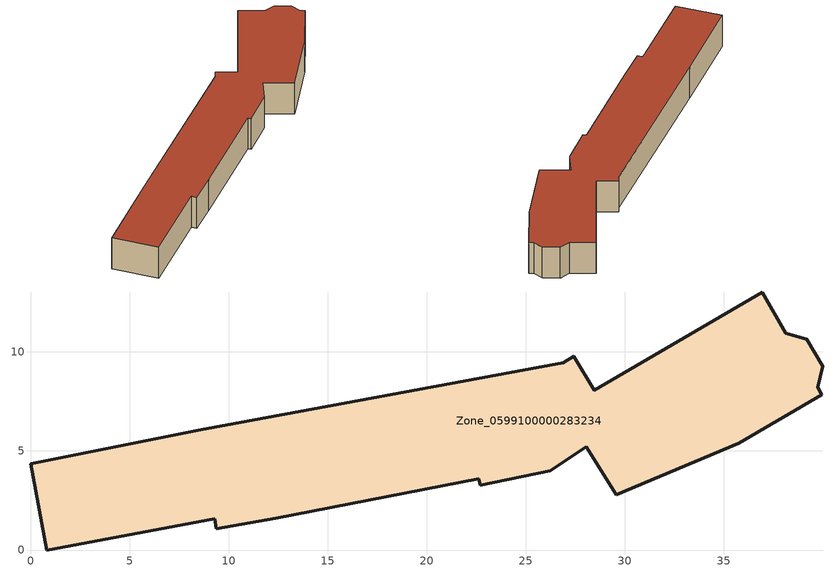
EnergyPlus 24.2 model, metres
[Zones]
Zone_0599100000283234
 floor ground (C_G): 28.44,8.06 36.92,13.03 38.13,10.93 39.18,10.64 39.99,9.27 39.73,8.21 39.94,7.83 35.74,5.38 29.57,2.79 28.06,5.22 26.24,4.01 22.69,3.27 22.62,3.59 12.37,1.59 9.38,1.08 9.29,1.57 0.81,0 0,4.36 8.59,6.06 26.88,9.45 27.42,9.78 z0
 wall outside (C_F): 0.81,0 9.29,1.57 9.38,1.08 12.37,1.59 22.62,3.59 22.69,3.27 26.24,4.01 28.06,5.22 29.57,2.79 35.74,5.38 39.94,7.83 39.73,8.21 39.99,9.27 39.18,10.64 38.13,10.93 36.92,13.03 28.44,8.06 27.42,9.78 26.88,9.45 8.59,6.06 0,4.36 0.81,0 z0:3.31
 roof outside (C_R): 26.88,9.45 8.59,6.06 0,4.36 0.81,0 9.29,1.57 9.38,1.08 12.37,1.59 22.62,3.59 22.69,3.27 26.24,4.01 28.06,5.22 29.57,2.79 35.74,5.38 39.94,7.83 39.73,8.21 39.99,9.27 39.18,10.64 38.13,10.93 36.92,13.03 28.44,8.06 27.42,9.78 z3.31
[BUILDING]
Pand.0599100000283234: North Axis=0; Terrain=City; Loads Convergence Tolerance Value=0.04; Temperature Convergence Tolerance Value=0.4; Solar Distribution=FullExterior; Maximum Number of Warmup Days=25; Minimum Number of Warmup Days=1
[Site:Location]
Rotterdam.The.Hague.AP_ZH_NLD Design_Conditions: Latitude=51.96; Longitude=4.45; Time Zone=1; Elevation=-4.5
[SITE:GROUNDTEMPERATURE:BUILDINGSURFACE]
18, 18, 18, 18, 18, 18, 18, 18, 18, 18, 18, 18
[MATERIAL] Thermal Absorptance=0.9; Solar Absorptance=0.7; Visible Absorptance=0.7
Name | Roughness | Thickness | Conductivity | Density | Specific Heat
G.D.1965 | MediumSmooth | 0.15 | 1 | 540 | 1210
F.D.1965 | Rough | 0.3 | 0.857143 | 1920 | 840
R.D.1965 | MediumRough | 0.2 | 0.08 | 1500 | 1000
[CONSTRUCTION]
C_G: G.D.1965
C_F: F.D.1965
C_R: R.D.1965
[ZONE]
Zone_0599100000283234: Type=1; Multiplier=1; Ceiling Height=Autocalculate; Volume=Autocalculate; Floor Area=autocalculate; Part of Total Floor Area=Yes
[ZONEINFILTRATION:DESIGNFLOWRATE]
Infil_Zone_0599100000283234: Zone or ZoneList or Space or SpaceList=Zone_0599100000283234; Schedule=AlwaysOn; Design Flow Rate Calculation Method=Flow/Area; Flow Rate per Floor Area=0.0042; Constant Term Coefficient=1; Temperature Term Coefficient=0; Velocity Term Coefficient=0; Velocity Squared Term Coefficient=0
[HVACTEMPLATE:ZONE:IDEALLOADSAIRSYSTEM]
Zone_0599100000283234: Maximum Heating Supply Air Temperature=50; Minimum Cooling Supply Air Temperature=13; Maximum Heating Supply Air Humidity Ratio=0.0156; Minimum Cooling Supply Air Humidity Ratio=0.0077; Heating Limit=NoLimit; Cooling Limit=NoLimit; Dehumidification Control Type=ConstantSensibleHeatRatio; Cooling Sensible Heat Ratio=0.7; Dehumidification Setpoint=60; Humidification Control Type=None; Humidification Setpoint=30; Outdoor Air Method=None; Outdoor Air Flow Rate per Person=0.00944; Outdoor Air Flow Rate per Zone Floor Area=0; Outdoor Air Flow Rate per Zone=0; Demand Controlled Ventilation Type=None; Outdoor Air Economizer Type=NoEconomizer; Heat Recovery Type=None; Sensible Heat Recovery Effectiveness=0.7; Latent Heat Recovery Effectiveness=0.65
[ZONECONTROL:THERMOSTAT]
ThermostatControl_Zone_0599100000283234: Zone or ZoneList=Zone_0599100000283234; Control Type Schedule=DualSetpointControlType; Control 1=Thermostat_Zone_0599100000283234; Temperature Difference Between Cutout And Setpoint=0
[THERMOSTATSETPOINT:DUALSETPOINT]
Thermostat_Zone_0599100000283234: Heating Setpoint Temperature Schedule=HeatingSetpoint_Zone_0599100000283234; Cooling Setpoint Temperature Schedule=CoolingSetpoint_Zone_0599100000283234
[SCHEDULE:COMPACT]
HeatingSetpoint_Zone_0599100000283234: Through: 12/31, For: AllDays, Until: 24:00, 21
CoolingSetpoint_Zone_0599100000283234: Through: 12/31, For: AllDays, Until: 24:00, 24
DualSetpointControlType: Through: 12/31, For: AllDays, Until: 24:00, 4
AlwaysOn: Through: 12/31, For: AllDays, Until: 24:00, 1
